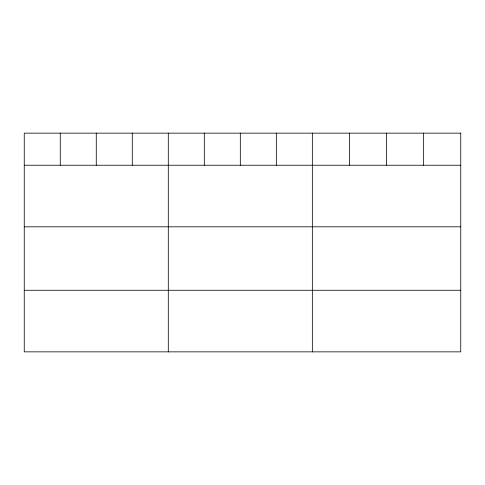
<?xml version="1.0" encoding="UTF-8"?>
<svg xmlns="http://www.w3.org/2000/svg" width="485" height="485" viewBox="0 0 485 485"><rect width="100%" height="100%" fill="white"/><g stroke="black" fill="none" stroke-linecap="round" stroke-linejoin="round"><path stroke-width="0.73" d="M24.25 165.233L460.75 165.233M24.25 226.816L460.75 226.816M24.25 290.266L460.75 290.266M423.647 133.145L423.647 165.233M386.545 133.145L386.545 165.233M349.442 133.145L349.442 165.233M312.34 133.145L312.34 351.855M276.329 133.145L276.329 165.233M240.317 133.145L240.317 165.233M204.306 133.145L204.306 165.233M168.295 133.145L168.295 351.855M132.284 133.145L132.284 165.233M96.272 133.145L96.272 165.233M60.261 133.145L60.261 165.233M460.75 133.145L24.25 133.145L24.25 351.855L460.75 351.855L460.75 133.145"/></g></svg>
